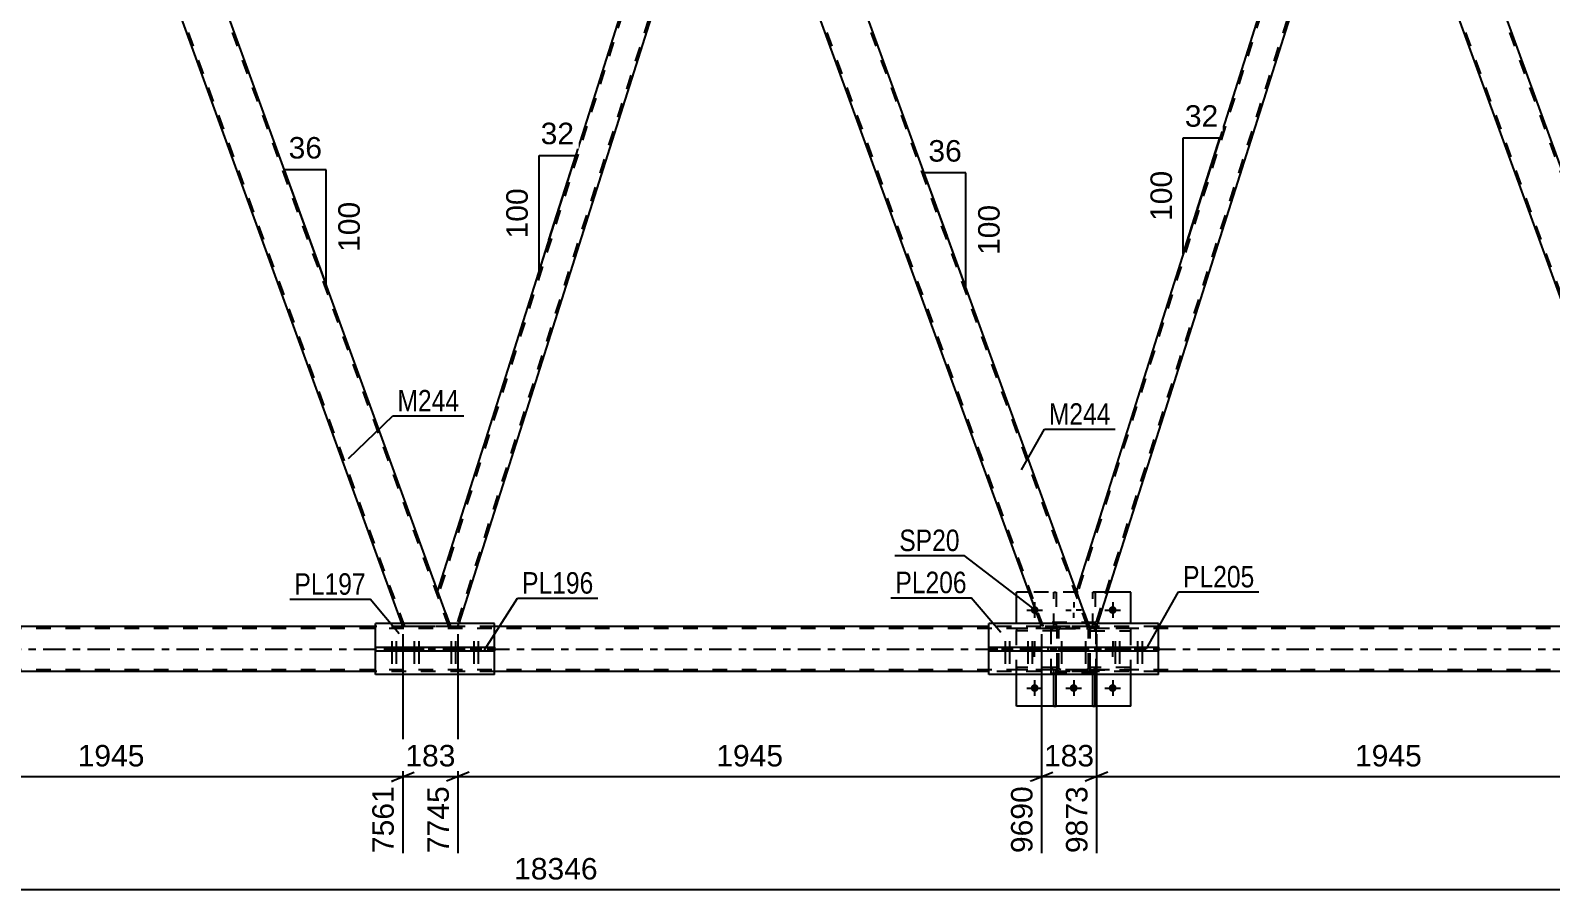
# Model space of a CAD drawing. Header units: millimetres. Extents: x -65 to 776, y -395 to 199.
# Drawn here: x 282.6 to 485.2, y -157.1 to -42.5 of the extents above; entities that cross this region are included whole.
import ezdxf

# ---------------------------------------------------------------- set-up
doc = ezdxf.new("R2010")
doc.units = ezdxf.units.MM
doc.linetypes.add('DXK_LINE_DOT2', pattern=[3.9198, 1.9599, -1.9599])
doc.linetypes.add('DXK_LINE_DOT3', pattern=[5.9187, 2.979, -0.9799, 0.9799, -0.9799])
doc.styles.add('Arial', font='ARIAL.TTF', dxfattribs={"height": 0.2})
doc.styles.add('Arial Narrow', font='ARIALN.TTF', dxfattribs={"height": 0.2})

# ---------------------------------------------------------------- blocks, each defined once
blk = doc.blocks.new('Part-318465366-6274 - 5841')
at = {"color": 2, "linetype": 'Continuous'}
for p, q in [((410.33, -124.76), (432.94, -124.76)), ((410.33, -124.76), (410.33, -125.24)), ((410.33, -125.24), (432.94, -125.24)), ((416.74, -125.24), (416.74, -124.76)), ((418.23, -125.24), (418.23, -124.76)), ((425.03, -125.24), (425.03, -124.76)), ((426.53, -124.76), (426.53, -125.24)), ((432.94, -124.76), (432.94, -125.24))]:
    blk.add_line(p, q, dxfattribs=at)
blk = doc.blocks.new('Bolt-318465366-5894 - 5841')
at = {"linetype": 'Continuous'}
for points in [[(416.96, -119.8, -1), (415.92, -119.8, -1)], [(427.36, -119.8, -1), (426.32, -119.8, -1)], [(416.96, -130.2, -1), (415.92, -130.2, -1)], [(422.16, -130.2, -1), (421.12, -130.2, -1)], [(427.36, -130.2, -1), (426.32, -130.2, -1)]]:
    blk.add_hatch(color=1, dxfattribs=at).paths.add_polyline_path(points)
at = {"color": 1, "linetype": 'Continuous'}
for p, q in [((416.44, -118.76), (416.44, -120.84)), ((421.64, -118.76), (421.64, -119.45)), ((426.84, -118.76), (426.84, -120.84)), ((415.4, -119.8), (417.48, -119.8)), ((420.6, -119.8), (421.3, -119.8)), ((421.64, -120.84), (421.64, -120.15)), ((422.68, -119.8), (421.99, -119.8)), ((425.8, -119.8), (427.88, -119.8)), ((415.4, -125), (416.1, -125)), ((416.44, -123.96), (416.44, -124.65)), ((416.44, -126.04), (416.44, -125.35)), ((417.48, -125), (416.79, -125)), ((425.8, -125), (426.5, -125)), ((426.84, -123.96), (426.84, -124.65)), ((426.84, -126.04), (426.84, -125.35)), ((427.88, -125), (427.19, -125)), ((416.44, -129.16), (416.44, -131.24)), ((421.64, -129.16), (421.64, -131.24)), ((426.84, -129.16), (426.84, -131.24)), ((415.4, -130.2), (417.48, -130.2)), ((420.6, -130.2), (422.68, -130.2)), ((425.8, -130.2), (427.88, -130.2))]:
    blk.add_line(p, q, dxfattribs=at)
blk = doc.blocks.new('Bolt-318465366-5895 - 5841')
at = {"linetype": 'Continuous'}
for points in [[(331.1, -124.76), (330.38, -124.76), (330.38, -125.24), (331.1, -125.24)], [(331.7, -124.76), (330.98, -124.76), (330.98, -125.24), (331.7, -125.24)], [(334.11, -124.76), (333.39, -124.76), (333.39, -125.24), (334.11, -125.24)], [(334.71, -124.76), (333.99, -124.76), (333.99, -125.24), (334.71, -125.24)]]:
    blk.add_hatch(color=1, dxfattribs=at).paths.add_polyline_path(points)
at = {"color": 1, "linetype": 'Continuous'}
for p, q in [((330.38, -124.76), (330.38, -125.24)), ((330.74, -123.96), (330.74, -126.96)), ((330.98, -124.76), (330.98, -125.24)), ((331.1, -124.76), (331.1, -125.24)), ((331.34, -123.96), (331.34, -126.96)), ((331.7, -124.76), (331.7, -125.24)), ((333.39, -124.76), (333.39, -125.24)), ((333.75, -123.96), (333.75, -126.96)), ((333.99, -124.76), (333.99, -125.24)), ((334.11, -124.76), (334.11, -125.24)), ((334.35, -123.96), (334.35, -126.96)), ((334.71, -124.76), (334.71, -125.24))]:
    blk.add_line(p, q, dxfattribs=at)
blk = doc.blocks.new('Part-318465366-5980 - 5841')
at = {"color": 2, "linetype": 'Continuous'}
for p, q in [((372.96, -3.4), (336.86, -117.23)), ((375.77, -7.77), (339.68, -121.6))]:
    blk.add_line(p, q, dxfattribs=at)
at = {"color": 7, "linetype": 'DXK_LINE_DOT2'}
for p, q in [((373.34, -3), (337, -117.6)), ((373.09, -3), (372.96, -3.4)), ((374.04, -3), (373.09, -3)), ((374.04, -3), (375.77, -7.77)), ((375.64, -7.4), (339.3, -122)), ((338.6, -122), (336.86, -117.23)), ((339.55, -122), (338.6, -122)), ((339.55, -122), (339.68, -121.6))]:
    blk.add_line(p, q, dxfattribs=at)
blk = doc.blocks.new('Part-318465366-6005 - 5841')
at = {"color": 7, "linetype": 'DXK_LINE_DOT2'}
for p, q in [((295.29, -3), (288.9, -3)), ((289.05, -3.4), (288.9, -3)), ((332.47, -122), (289.16, -3)), ((338.34, -122), (295.03, -3)), ((295.43, -3.4), (295.29, -3)), ((332.21, -122), (332.07, -121.6)), ((338.6, -122), (332.21, -122)), ((338.6, -122), (338.45, -121.6))]:
    blk.add_line(p, q, dxfattribs=at)
at = {"color": 2, "linetype": 'Continuous'}
for p, q in [((332.07, -121.6), (289.05, -3.4)), ((338.45, -121.6), (295.43, -3.4))]:
    blk.add_line(p, q, dxfattribs=at)
blk = doc.blocks.new('Part-318465366-6211 - 5841')
at = {"color": 7, "linetype": 'DXK_LINE_DOT2'}
for p, q in [((692.96, -122.24), (29.77, -122.24)), ((344.43, -122), (328.57, -122)), ((432.94, -122), (410.33, -122)), ((692.96, -127.76), (29.77, -127.76)), ((344.43, -128), (328.57, -128)), ((432.94, -128), (410.33, -128))]:
    blk.add_line(p, q, dxfattribs=at)
at = {"color": 2, "linetype": 'Continuous'}
for p, q in [((328.57, -122), (259.29, -122)), ((410.33, -122), (344.43, -122)), ((498.84, -122), (432.94, -122)), ((328.57, -128), (259.29, -128)), ((410.33, -128), (344.43, -128)), ((498.84, -128), (432.94, -128))]:
    blk.add_line(p, q, dxfattribs=at)
at = {"color": 7, "linetype": 'DXK_LINE_DOT3'}
blk.add_line((29.77, -125), (692.96, -125), dxfattribs=at)
blk = doc.blocks.new('Part-318465366-6035 - 5841')
at = {"color": 2, "linetype": 'Continuous'}
for p, q in [((458.1, -3.4), (422, -117.23)), ((460.91, -7.77), (424.81, -121.6))]:
    blk.add_line(p, q, dxfattribs=at)
at = {"color": 7, "linetype": 'DXK_LINE_DOT2'}
for p, q in [((458.47, -3), (422.13, -117.6)), ((458.22, -3), (458.1, -3.4)), ((459.17, -3), (458.22, -3)), ((459.17, -3), (460.91, -7.77)), ((460.77, -7.4), (424.43, -122)), ((423.73, -122), (422, -117.23)), ((424.68, -122), (423.73, -122)), ((424.68, -122), (424.81, -121.6))]:
    blk.add_line(p, q, dxfattribs=at)
blk = doc.blocks.new('Bolt-318465366-6244 - 5841')
at = {"linetype": 'Continuous'}
for points in [[(427.51, -124.76), (426.79, -124.76), (426.79, -125.24), (427.51, -125.24)], [(428.12, -124.76), (427.4, -124.76), (427.4, -125.24), (428.12, -125.24)], [(430.53, -124.76), (429.81, -124.76), (429.81, -125.24), (430.53, -125.24)], [(431.13, -124.76), (430.41, -124.76), (430.41, -125.24), (431.13, -125.24)]]:
    blk.add_hatch(color=1, dxfattribs=at).paths.add_polyline_path(points)
at = {"color": 1, "linetype": 'Continuous'}
for p, q in [((426.79, -124.76), (426.79, -125.24)), ((427.15, -123.96), (427.15, -126.96)), ((427.4, -124.76), (427.4, -125.24)), ((427.51, -124.76), (427.51, -125.24)), ((427.76, -123.96), (427.76, -126.96)), ((428.12, -124.76), (428.12, -125.24)), ((429.81, -124.76), (429.81, -125.24)), ((430.17, -123.96), (430.17, -126.96)), ((430.41, -124.76), (430.41, -125.24)), ((430.53, -124.76), (430.53, -125.24)), ((430.77, -123.96), (430.77, -126.96)), ((431.13, -124.76), (431.13, -125.24))]:
    blk.add_line(p, q, dxfattribs=at)
blk = doc.blocks.new('Bolt-318465366-6245 - 5841')
at = {"linetype": 'Continuous'}
for points in [[(420.39, -124.76), (419.67, -124.76), (419.67, -125.24), (420.39, -125.24)], [(420.39, -124.76), (419.67, -124.76), (419.67, -125.24), (420.39, -125.24)], [(423.59, -124.76), (422.87, -124.76), (422.87, -125.24), (423.59, -125.24)], [(423.59, -124.76), (422.87, -124.76), (422.87, -125.24), (423.59, -125.24)]]:
    blk.add_hatch(color=1, dxfattribs=at).paths.add_polyline_path(points)
at = {"color": 1, "linetype": 'Continuous'}
for p, q in [((419.67, -124.76), (419.67, -125.24)), ((419.67, -124.76), (419.67, -125.24)), ((420.03, -123.96), (420.03, -126.96)), ((420.03, -123.96), (420.03, -126.96)), ((420.39, -124.76), (420.39, -125.24)), ((420.39, -124.76), (420.39, -125.24)), ((422.87, -124.76), (422.87, -125.24)), ((422.87, -124.76), (422.87, -125.24)), ((423.23, -123.96), (423.23, -126.96)), ((423.23, -123.96), (423.23, -126.96)), ((423.59, -124.76), (423.59, -125.24)), ((423.59, -124.76), (423.59, -125.24))]:
    blk.add_line(p, q, dxfattribs=at)
blk = doc.blocks.new('Bolt-318465366-6246 - 5841')
at = {"linetype": 'Continuous'}
for points in [[(412.85, -124.76), (412.13, -124.76), (412.13, -125.24), (412.85, -125.24)], [(413.46, -124.76), (412.74, -124.76), (412.74, -125.24), (413.46, -125.24)], [(415.87, -124.76), (415.15, -124.76), (415.15, -125.24), (415.87, -125.24)], [(416.47, -124.76), (415.75, -124.76), (415.75, -125.24), (416.47, -125.24)]]:
    blk.add_hatch(color=1, dxfattribs=at).paths.add_polyline_path(points)
at = {"color": 1, "linetype": 'Continuous'}
for p, q in [((412.13, -124.76), (412.13, -125.24)), ((412.49, -123.96), (412.49, -126.96)), ((412.74, -124.76), (412.74, -125.24)), ((412.85, -124.76), (412.85, -125.24)), ((413.1, -123.96), (413.1, -126.96)), ((413.46, -124.76), (413.46, -125.24)), ((415.15, -124.76), (415.15, -125.24)), ((415.51, -123.96), (415.51, -126.96)), ((415.75, -124.76), (415.75, -125.24)), ((415.87, -124.76), (415.87, -125.24)), ((416.11, -123.96), (416.11, -126.96)), ((416.47, -124.76), (416.47, -125.24))]:
    blk.add_line(p, q, dxfattribs=at)
blk = doc.blocks.new('Bolt-318465366-6284 - 5841')
at = {"linetype": 'Continuous'}
for points in [[(339, -124.76), (338.28, -124.76), (338.28, -125.24), (339, -125.24)], [(339.61, -124.76), (338.89, -124.76), (338.89, -125.24), (339.61, -125.24)], [(342.02, -124.76), (341.3, -124.76), (341.3, -125.24), (342.02, -125.24)], [(342.62, -124.76), (341.9, -124.76), (341.9, -125.24), (342.62, -125.24)]]:
    blk.add_hatch(color=1, dxfattribs=at).paths.add_polyline_path(points)
at = {"color": 1, "linetype": 'Continuous'}
for p, q in [((338.28, -124.76), (338.28, -125.24)), ((338.64, -123.96), (338.64, -126.96)), ((338.89, -124.76), (338.89, -125.24)), ((339, -124.76), (339, -125.24)), ((339.25, -123.96), (339.25, -126.96)), ((339.61, -124.76), (339.61, -125.24)), ((341.3, -124.76), (341.3, -125.24)), ((341.66, -123.96), (341.66, -126.96)), ((341.9, -124.76), (341.9, -125.24)), ((342.02, -124.76), (342.02, -125.24)), ((342.26, -123.96), (342.26, -126.96)), ((342.62, -124.76), (342.62, -125.24))]:
    blk.add_line(p, q, dxfattribs=at)
blk = doc.blocks.new('Part-318465366-6289 - 5841')
at = {"color": 2, "linetype": 'Continuous'}
for p, q in [((328.57, -124.76), (344.43, -124.76)), ((328.57, -124.76), (328.57, -125.24)), ((328.57, -125.24), (344.43, -125.24)), ((334.98, -125.24), (334.98, -124.76)), ((338.02, -124.76), (338.02, -125.24)), ((344.43, -124.76), (344.43, -125.24))]:
    blk.add_line(p, q, dxfattribs=at)
blk = doc.blocks.new('Part-318465366-6432 - 5841')
at = {"color": 7, "linetype": 'DXK_LINE_DOT2'}
for p, q in [((419, -122.24), (419, -117.4)), ((419, -117.4), (419.32, -117.4)), ((419.32, -117.4), (419.32, -122.24)), ((419, -121.64), (419.32, -121.64)), ((419.32, -122.24), (419, -122.24))]:
    blk.add_line(p, q, dxfattribs=at)
blk = doc.blocks.new('Part-318465366-6476 - 5841')
at = {"color": 7, "linetype": 'DXK_LINE_DOT2'}
for p, q in [((424.64, -121.47), (418.64, -121.47)), ((418.64, -128.27), (418.64, -121.47)), ((424.64, -128.27), (424.64, -121.47)), ((424.64, -128.27), (418.64, -128.27))]:
    blk.add_line(p, q, dxfattribs=at)
blk = doc.blocks.new('Part-318465366-6500 - 5841')
at = {"color": 2, "linetype": 'Continuous'}
for p, q in [((287.83, -3.4), (251.73, -117.23)), ((290.64, -7.77), (254.54, -121.6))]:
    blk.add_line(p, q, dxfattribs=at)
at = {"color": 7, "linetype": 'DXK_LINE_DOT2'}
for p, q in [((288.21, -3), (251.86, -117.6)), ((287.95, -3), (287.83, -3.4)), ((288.9, -3), (287.95, -3)), ((288.9, -3), (290.64, -7.77)), ((290.5, -7.4), (254.16, -122)), ((253.47, -122), (251.73, -117.23)), ((254.41, -122), (253.47, -122)), ((254.41, -122), (254.54, -121.6))]:
    blk.add_line(p, q, dxfattribs=at)
blk = doc.blocks.new('Part-318465366-6429 - 5841')
at = {"color": 2, "linetype": 'Continuous'}
for p, q in [((344.43, -121.6), (328.57, -121.6)), ((328.57, -124.76), (328.57, -121.6)), ((344.43, -124.76), (344.43, -121.6)), ((328.57, -128.4), (328.57, -125.24)), ((344.43, -128.4), (344.43, -125.24)), ((344.43, -128.4), (328.57, -128.4))]:
    blk.add_line(p, q, dxfattribs=at)
at = {"color": 7, "linetype": 'DXK_LINE_DOT2'}
for p, q in [((328.57, -125.24), (328.57, -124.76)), ((344.43, -125.24), (344.43, -124.76))]:
    blk.add_line(p, q, dxfattribs=at)
blk = doc.blocks.new('Part-318465366-6430 - 5841')
at = {"color": 7, "linetype": 'DXK_LINE_DOT2'}
for p, q in [((419.32, -127.76), (419, -127.76)), ((419, -128.4), (419, -127.76)), ((419, -128.36), (419.32, -128.36)), ((419.32, -128.4), (419.32, -127.76))]:
    blk.add_line(p, q, dxfattribs=at)
at = {"color": 2, "linetype": 'Continuous'}
for p, q in [((419, -132.6), (419, -128.4)), ((419.32, -132.6), (419.32, -128.4)), ((419, -132.6), (419.32, -132.6))]:
    blk.add_line(p, q, dxfattribs=at)
blk = doc.blocks.new('Part-318465366-6457 - 5841')
at = {"color": 2, "linetype": 'Continuous'}
for p, q in [((414.04, -121.6), (414.04, -117.4)), ((415.67, -117.4), (414.04, -117.4)), ((429.24, -117.4), (426.14, -117.4)), ((429.24, -121.6), (429.24, -117.4)), ((414.04, -132.6), (414.04, -128.4)), ((429.24, -132.6), (429.24, -128.4)), ((429.24, -132.6), (414.04, -132.6))]:
    blk.add_line(p, q, dxfattribs=at)
at = {"color": 7, "linetype": 'DXK_LINE_DOT2'}
for p, q in [((426.14, -117.4), (415.67, -117.4)), ((414.04, -128.4), (414.04, -121.6)), ((429.24, -128.4), (429.24, -121.6))]:
    blk.add_line(p, q, dxfattribs=at)
blk = doc.blocks.new('Part-318465366-6462 - 5841')
at = {"color": 2, "linetype": 'Continuous'}
for p, q in [((432.94, -121.6), (410.33, -121.6)), ((410.33, -124.76), (410.33, -121.6)), ((432.94, -124.76), (432.94, -121.6)), ((410.33, -128.4), (410.33, -125.24)), ((432.94, -128.4), (432.94, -125.24)), ((432.94, -128.4), (410.33, -128.4))]:
    blk.add_line(p, q, dxfattribs=at)
at = {"color": 7, "linetype": 'DXK_LINE_DOT2'}
for p, q in [((410.33, -125.24), (410.33, -124.76)), ((432.94, -125.24), (432.94, -124.76))]:
    blk.add_line(p, q, dxfattribs=at)
blk = doc.blocks.new('Part-318465366-6477 - 5841')
at = {"color": 7, "linetype": 'DXK_LINE_DOT2'}
for p, q in [((419.44, -122.48), (419.48, -122.3)), ((419.48, -122.3), (419.44, -122.48)), ((419.44, -127.52), (419.44, -122.48)), ((419.68, -122.48), (419.7, -122.39)), ((419.68, -127.52), (419.68, -122.48)), ((419.7, -122.39), (419.76, -122.31)), ((419.74, -122.04), (419.92, -122)), ((419.92, -122), (419.74, -122.04)), ((419.76, -122.31), (419.83, -122.26)), ((419.83, -122.26), (419.92, -122.24)), ((423.36, -122), (419.92, -122)), ((419.92, -122.24), (423.36, -122.24)), ((423.36, -122), (423.55, -122.04)), ((423.55, -122.04), (423.36, -122)), ((423.36, -122.24), (423.46, -122.26)), ((423.46, -122.26), (423.53, -122.31)), ((423.53, -122.31), (423.59, -122.39)), ((423.59, -122.39), (423.6, -122.48)), ((423.6, -127.52), (423.6, -122.48)), ((423.81, -122.3), (423.84, -122.48)), ((423.84, -122.48), (423.81, -122.3)), ((423.84, -127.52), (423.84, -122.48)), ((419.48, -127.7), (419.44, -127.52)), ((419.44, -127.52), (419.48, -127.7)), ((419.7, -127.61), (419.68, -127.52)), ((419.76, -127.69), (419.7, -127.61)), ((423.59, -127.61), (423.53, -127.69)), ((423.6, -127.52), (423.59, -127.61)), ((423.84, -127.52), (423.81, -127.7)), ((423.81, -127.7), (423.84, -127.52)), ((419.92, -128), (419.74, -127.96)), ((419.74, -127.96), (419.92, -128)), ((419.83, -127.74), (419.76, -127.69)), ((419.92, -127.76), (419.83, -127.74)), ((423.36, -127.76), (419.92, -127.76)), ((423.36, -128), (419.92, -128)), ((423.46, -127.74), (423.36, -127.76)), ((423.55, -127.96), (423.36, -128)), ((423.36, -128), (423.55, -127.96)), ((423.53, -127.69), (423.46, -127.74))]:
    blk.add_line(p, q, dxfattribs=at)
at = {"color": 7, "linetype": 'DXK_LINE_DOT3'}
blk.add_line((421.64, -125), (421.64, -125), dxfattribs=at)
at = {"color": 7, "linetype": 'DXK_LINE_DOT2'}
for centre, start, end in [((419.92, -122.48), 112.5001, 157.5001), ((419.92, -122.48), 112.5001, 157.5001), ((423.36, -122.48), 22.5001, 67.5001), ((423.36, -122.48), 22.5001, 67.5001), ((419.92, -127.52), 202.5001, 247.5001), ((419.92, -127.52), 202.5001, 247.5001), ((423.36, -127.52), 292.5001, 337.5001), ((423.36, -127.52), 292.5001, 337.5001)]:
    blk.add_arc(centre, 0.48, start, end, dxfattribs=at)
blk = doc.blocks.new('Part-318465366-6479 - 5841')
at = {"color": 7, "linetype": 'DXK_LINE_DOT2'}
for p, q in [((424.52, -127.76), (424.2, -127.76)), ((424.2, -128.4), (424.2, -127.76)), ((424.2, -128.36), (424.52, -128.36)), ((424.52, -128.4), (424.52, -127.76))]:
    blk.add_line(p, q, dxfattribs=at)
at = {"color": 2, "linetype": 'Continuous'}
for p, q in [((424.2, -132.6), (424.2, -128.4)), ((424.52, -132.6), (424.52, -128.4)), ((424.2, -132.6), (424.52, -132.6))]:
    blk.add_line(p, q, dxfattribs=at)
blk = doc.blocks.new('Part-318465366-6481 - 5841')
at = {"color": 7, "linetype": 'DXK_LINE_DOT2'}
for p, q in [((424.2, -122.24), (424.2, -117.4)), ((424.2, -117.4), (424.52, -117.4)), ((424.52, -117.4), (424.52, -122.24)), ((424.2, -121.64), (424.52, -121.64)), ((424.52, -122.24), (424.2, -122.24))]:
    blk.add_line(p, q, dxfattribs=at)
blk = doc.blocks.new('Part-318465366-6482 - 5841')
at = {"color": 7, "linetype": 'DXK_LINE_DOT2'}
for p, q in [((419.44, -127.44), (414.04, -127.44)), ((414.04, -127.44), (414.04, -127.76)), ((418.84, -127.76), (418.84, -127.44)), ((419.44, -127.76), (419.44, -127.44)), ((419.44, -127.76), (414.04, -127.76))]:
    blk.add_line(p, q, dxfattribs=at)
blk = doc.blocks.new('Part-318465366-6483 - 5841')
at = {"color": 7, "linetype": 'DXK_LINE_DOT2'}
for p, q in [((419.44, -122.24), (414.04, -122.24)), ((414.04, -122.24), (414.04, -122.56)), ((419.44, -122.56), (414.04, -122.56)), ((418.84, -122.56), (418.84, -122.24)), ((419.44, -122.56), (419.44, -122.24))]:
    blk.add_line(p, q, dxfattribs=at)
blk = doc.blocks.new('Part-318465366-6484 - 5841')
at = {"color": 7, "linetype": 'DXK_LINE_DOT2'}
for p, q in [((429.24, -127.44), (423.85, -127.44)), ((423.85, -127.44), (423.85, -127.76)), ((424.45, -127.76), (424.45, -127.44)), ((429.24, -127.76), (429.24, -127.44)), ((423.85, -127.76), (429.24, -127.76))]:
    blk.add_line(p, q, dxfattribs=at)
blk = doc.blocks.new('Part-318465366-6485 - 5841')
at = {"color": 7, "linetype": 'DXK_LINE_DOT2'}
for p, q in [((429.24, -122.24), (423.85, -122.24)), ((423.85, -122.24), (423.85, -122.56)), ((423.85, -122.56), (429.24, -122.56)), ((424.45, -122.56), (424.45, -122.24)), ((429.24, -122.56), (429.24, -122.24))]:
    blk.add_line(p, q, dxfattribs=at)
blk = doc.blocks.new('Part-318465366-6505 - 5841')
at = {"color": 7, "linetype": 'DXK_LINE_DOT2'}
for p, q in [((380.42, -3), (374.04, -3)), ((374.18, -3.4), (374.04, -3)), ((417.6, -122), (374.29, -3)), ((423.48, -122), (380.17, -3)), ((380.57, -3.4), (380.42, -3)), ((417.35, -122), (417.2, -121.6)), ((423.73, -122), (417.35, -122)), ((423.73, -122), (423.59, -121.6))]:
    blk.add_line(p, q, dxfattribs=at)
at = {"color": 2, "linetype": 'Continuous'}
for p, q in [((417.2, -121.6), (374.18, -3.4)), ((423.59, -121.6), (380.57, -3.4))]:
    blk.add_line(p, q, dxfattribs=at)
blk = doc.blocks.new('Part-318465366-6510 - 5841')
at = {"color": 7, "linetype": 'DXK_LINE_DOT2'}
for p, q in [((465.56, -3), (459.17, -3)), ((459.32, -3.4), (459.17, -3)), ((502.74, -122), (459.43, -3)), ((508.61, -122), (465.3, -3)), ((465.7, -3.4), (465.56, -3)), ((502.48, -122), (502.34, -121.6)), ((508.87, -122), (502.48, -122)), ((508.87, -122), (508.72, -121.6))]:
    blk.add_line(p, q, dxfattribs=at)
at = {"color": 2, "linetype": 'Continuous'}
for p, q in [((502.34, -121.6), (459.32, -3.4)), ((508.72, -121.6), (465.7, -3.4))]:
    blk.add_line(p, q, dxfattribs=at)
blk = doc.blocks.new('AngleDimension-318465366-6956 - 5841')
at = {"color": 7, "linetype": 'Continuous'}
for p, q in [((350.37, -59.21), (355.26, -59.21)), ((350.37, -74.65), (355.26, -59.21)), ((350.37, -74.65), (350.37, -59.21)), ((351.7, -70.44), (355.26, -59.21))]:
    blk.add_line(p, q, dxfattribs=at)
at = {"color": 0}
for points in [[(355.64, -58.31), (355.64, -54.11), (349.99, -54.11), (349.99, -58.31)], [(349.47, -63), (345.27, -63), (345.27, -70.87), (349.47, -70.87)]]:
    blk.add_wipeout(points, dxfattribs=at)
at = {"color": 3, "style": 'Arial'}
blk.add_text('32', height=2.865, dxfattribs=at).set_placement((350.59, -57.71))
blk.add_text('100', height=2.865, rotation=90.0002, dxfattribs=at).set_placement((348.87, -70.27))
blk = doc.blocks.new('StraightDimension-318465366-7067 - 5841')
at = {"color": 7, "linetype": 'Continuous'}
blk.add_line((-0.64, -157.06), (705.86, -157.06), dxfattribs=at)
at = {"color": 0}
blk.add_wipeout([(358.77, -156.31), (358.77, -152.11), (346.45, -152.11), (346.45, -156.31)], dxfattribs=at)
at = {"color": 3, "style": 'Arial'}
blk.add_text('18346', height=2.865, dxfattribs=at).set_placement((347.05, -155.71))
blk = doc.blocks.new('StraightDimension-318465366-6681 - 5841')
at = {"color": 7, "linetype": 'Continuous'}
for p, q in [((417.35, -123), (417.35, -152.19)), ((424.68, -123), (424.68, -152.19)), ((415.85, -142.59), (418.85, -141.39)), ((426.18, -141.39), (423.18, -142.59)), ((417.35, -141.99), (424.68, -141.99))]:
    blk.add_line(p, q, dxfattribs=at)
at = {"color": 0}
blk.add_wipeout([(424.95, -141.24), (424.95, -137.04), (417.08, -137.04), (417.08, -141.24)], dxfattribs=at)
at = {"color": 0, "linetype": 'Continuous'}
blk.add_wipeout([(424.08, -142.69), (419.88, -142.69), (419.88, -152.79), (424.08, -152.79)], dxfattribs=at)
at = {"color": 3, "style": 'Arial'}
blk.add_text('183', height=2.865, dxfattribs=at).set_placement((417.68, -140.64))
at = {"color": 3, "linetype": 'Continuous', "style": 'Arial'}
blk.add_text('9873', height=2.865, rotation=90.0002, dxfattribs=at).set_placement((423.48, -152.19))
blk = doc.blocks.new('StraightDimension-318465366-6753 - 5841')
at = {"color": 7, "linetype": 'Continuous'}
for p, q in [((254.41, -123), (254.41, -152.19)), ((332.21, -123), (332.21, -152.19)), ((255.91, -141.39), (252.91, -142.59)), ((330.71, -142.59), (333.71, -141.39)), ((254.41, -141.99), (332.21, -141.99))]:
    blk.add_line(p, q, dxfattribs=at)
at = {"color": 0}
blk.add_wipeout([(298.36, -141.24), (298.36, -137.04), (288.27, -137.04), (288.27, -141.24)], dxfattribs=at)
at = {"color": 0, "linetype": 'Continuous'}
blk.add_wipeout([(331.61, -142.69), (327.41, -142.69), (327.41, -152.79), (331.61, -152.79)], dxfattribs=at)
at = {"color": 3, "style": 'Arial'}
blk.add_text('1945', height=2.865, dxfattribs=at).set_placement((288.87, -140.64))
at = {"color": 3, "linetype": 'Continuous', "style": 'Arial'}
blk.add_text('7561', height=2.865, rotation=90.0002, dxfattribs=at).set_placement((331.01, -152.19))
blk = doc.blocks.new('StraightDimension-318465366-6657 - 5841')
at = {"color": 7, "linetype": 'Continuous'}
for p, q in [((424.68, -123), (424.68, -152.19)), ((502.48, -123), (502.48, -154.41)), ((426.18, -141.39), (423.18, -142.59)), ((500.98, -142.59), (503.98, -141.39)), ((424.68, -141.99), (502.48, -141.99))]:
    blk.add_line(p, q, dxfattribs=at)
at = {"color": 0}
blk.add_wipeout([(468.63, -141.24), (468.63, -137.04), (458.54, -137.04), (458.54, -141.24)], dxfattribs=at)
at = {"color": 0, "linetype": 'Continuous'}
blk.add_wipeout([(501.88, -142.69), (497.68, -142.69), (497.68, -155.01), (501.88, -155.01)], dxfattribs=at)
at = {"color": 3, "style": 'Arial'}
blk.add_text('1945', height=2.865, dxfattribs=at).set_placement((459.14, -140.64))
at = {"color": 3, "linetype": 'Continuous', "style": 'Arial'}
blk.add_text('11818', height=2.865, rotation=90.0002, dxfattribs=at).set_placement((501.28, -154.41))
blk = doc.blocks.new('StraightDimension-318465366-6705 - 5841')
at = {"color": 7, "linetype": 'Continuous'}
for p, q in [((339.55, -123), (339.55, -152.19)), ((417.35, -123), (417.35, -152.19)), ((341.05, -141.39), (338.05, -142.59)), ((415.85, -142.59), (418.85, -141.39)), ((339.55, -141.99), (417.35, -141.99))]:
    blk.add_line(p, q, dxfattribs=at)
at = {"color": 0}
blk.add_wipeout([(383.5, -141.24), (383.5, -137.04), (373.4, -137.04), (373.4, -141.24)], dxfattribs=at)
at = {"color": 0, "linetype": 'Continuous'}
blk.add_wipeout([(416.75, -142.69), (412.55, -142.69), (412.55, -152.79), (416.75, -152.79)], dxfattribs=at)
at = {"color": 3, "style": 'Arial'}
blk.add_text('1945', height=2.865, dxfattribs=at).set_placement((374, -140.64))
at = {"color": 3, "linetype": 'Continuous', "style": 'Arial'}
blk.add_text('9690', height=2.865, rotation=90.0002, dxfattribs=at).set_placement((416.15, -152.19))
blk = doc.blocks.new('StraightDimension-318465366-6729 - 5841')
at = {"color": 7, "linetype": 'Continuous'}
for p, q in [((332.21, -123), (332.21, -152.19)), ((339.55, -123), (339.55, -152.19)), ((330.71, -142.59), (333.71, -141.39)), ((341.05, -141.39), (338.05, -142.59)), ((332.21, -141.99), (339.55, -141.99))]:
    blk.add_line(p, q, dxfattribs=at)
at = {"color": 0}
blk.add_wipeout([(339.82, -141.24), (339.82, -137.04), (331.95, -137.04), (331.95, -141.24)], dxfattribs=at)
at = {"color": 0, "linetype": 'Continuous'}
blk.add_wipeout([(338.95, -142.69), (334.75, -142.69), (334.75, -152.79), (338.95, -152.79)], dxfattribs=at)
at = {"color": 3, "style": 'Arial'}
blk.add_text('183', height=2.865, dxfattribs=at).set_placement((332.55, -140.64))
at = {"color": 3, "linetype": 'Continuous', "style": 'Arial'}
blk.add_text('7745', height=2.865, rotation=90.0002, dxfattribs=at).set_placement((338.35, -152.19))
blk = doc.blocks.new('AngleDimension-318465366-6942 - 5841')
at = {"color": 7, "linetype": 'Continuous'}
for p, q in [((318.9, -67.86), (316.44, -61.12)), ((321.98, -61.12), (316.44, -61.12)), ((321.98, -76.35), (316.44, -61.12)), ((321.98, -76.35), (321.98, -61.12))]:
    blk.add_line(p, q, dxfattribs=at)
at = {"color": 0}
for points in [[(322.04, -60.22), (322.04, -56.02), (316.39, -56.02), (316.39, -60.22)], [(327.08, -64.8), (322.88, -64.8), (322.88, -72.67), (327.08, -72.67)]]:
    blk.add_wipeout(points, dxfattribs=at)
at = {"color": 3, "style": 'Arial'}
blk.add_text('36', height=2.865, dxfattribs=at).set_placement((316.99, -59.62))
blk.add_text('100', height=2.865, rotation=90.0002, dxfattribs=at).set_placement((326.48, -72.07))
blk = doc.blocks.new('AngleDimension-318465366-7053 - 5841')
at = {"color": 7, "linetype": 'Continuous'}
for p, q in [((436.24, -56.88), (441.14, -56.88)), ((436.24, -72.33), (441.14, -56.88)), ((436.24, -72.33), (436.24, -56.88)), ((437.18, -69.35), (441.14, -56.88))]:
    blk.add_line(p, q, dxfattribs=at)
at = {"color": 0}
for points in [[(441.51, -55.98), (441.51, -51.78), (435.86, -51.78), (435.86, -55.98)], [(435.34, -60.67), (431.14, -60.67), (431.14, -68.54), (435.34, -68.54)]]:
    blk.add_wipeout(points, dxfattribs=at)
at = {"color": 3, "style": 'Arial'}
blk.add_text('32', height=2.865, dxfattribs=at).set_placement((436.46, -55.38))
blk.add_text('100', height=2.865, rotation=90.0002, dxfattribs=at).set_placement((434.74, -67.94))
blk = doc.blocks.new('AngleDimension-318465366-7079 - 5841')
at = {"color": 7, "linetype": 'Continuous'}
for p, q in [((404.8, -69.99), (401.72, -61.53)), ((407.27, -61.53), (401.72, -61.53)), ((407.27, -76.75), (401.72, -61.53)), ((407.27, -76.75), (407.27, -61.53))]:
    blk.add_line(p, q, dxfattribs=at)
at = {"color": 0}
for points in [[(407.32, -60.63), (407.32, -56.43), (401.67, -56.43), (401.67, -60.63)], [(412.37, -65.21), (408.17, -65.21), (408.17, -73.08), (412.37, -73.08)]]:
    blk.add_wipeout(points, dxfattribs=at)
at = {"color": 3, "style": 'Arial'}
blk.add_text('36', height=2.865, dxfattribs=at).set_placement((402.27, -60.03))
blk.add_text('100', height=2.865, rotation=90.0002, dxfattribs=at).set_placement((411.77, -72.48))
blk = doc.blocks.new('Mark-318465366-6001 - 5841')
at = {"color": 0}
blk.add_wipeout([(339.73, -93.33), (339.73, -90.33), (331.5, -90.33), (331.5, -93.33)], dxfattribs=at)
blk.add_wipeout([(339.73, -93.33), (339.73, -90.33), (331.5, -90.33), (331.5, -93.33)], dxfattribs=at)
at = {"color": 30, "linetype": 'Continuous'}
for p, q in [((324.97, -99.58), (330.9, -93.93)), ((330.9, -93.93), (340.33, -93.93))]:
    blk.add_line(p, q, dxfattribs=at)
at = {"color": 3, "style": 'Arial Narrow'}
blk.add_text('M244', height=2.863, dxfattribs=at).set_placement((331.5, -93.33))
blk = doc.blocks.new('Mark-318465366-6270 - 5841')
at = {"color": 0}
blk.add_wipeout([(445.74, -116.78), (445.74, -113.78), (436.23, -113.78), (436.23, -116.78)], dxfattribs=at)
blk.add_wipeout([(445.74, -116.78), (445.74, -113.78), (436.23, -113.78), (436.23, -116.78)], dxfattribs=at)
at = {"color": 30, "linetype": 'Continuous'}
for p, q in [((431.3, -125.03), (435.63, -117.38)), ((435.63, -117.38), (446.34, -117.38))]:
    blk.add_line(p, q, dxfattribs=at)
at = {"color": 3, "style": 'Arial Narrow'}
blk.add_text('PL205', height=2.863, dxfattribs=at).set_placement((436.23, -116.78))
blk = doc.blocks.new('Mark-318465366-6285 - 5841')
at = {"color": 0}
blk.add_wipeout([(357.62, -117.61), (357.62, -114.61), (348.12, -114.61), (348.12, -117.61)], dxfattribs=at)
blk.add_wipeout([(357.62, -117.61), (357.62, -114.61), (348.12, -114.61), (348.12, -117.61)], dxfattribs=at)
at = {"color": 30, "linetype": 'Continuous'}
for p, q in [((343.1, -125.08), (347.52, -118.21)), ((347.52, -118.21), (358.22, -118.21))]:
    blk.add_line(p, q, dxfattribs=at)
at = {"color": 3, "style": 'Arial Narrow'}
blk.add_text('PL196', height=2.863, dxfattribs=at).set_placement((348.12, -117.61))
blk = doc.blocks.new('Mark-318465366-6425 - 5841')
at = {"color": 0}
blk.add_wipeout([(327.28, -117.76), (327.28, -114.76), (317.77, -114.76), (317.77, -117.76)], dxfattribs=at)
blk.add_wipeout([(327.28, -117.76), (327.28, -114.76), (317.77, -114.76), (317.77, -117.76)], dxfattribs=at)
at = {"color": 30, "linetype": 'Continuous'}
for p in [(317.17, -118.36), (331.75, -122.97)]:
    blk.add_line(p, (327.88, -118.36), dxfattribs=at)
at = {"color": 3, "style": 'Arial Narrow'}
blk.add_text('PL197', height=2.863, dxfattribs=at).set_placement((317.77, -117.76))
blk = doc.blocks.new('Mark-318465366-6453 - 5841')
at = {"color": 0}
blk.add_wipeout([(406.43, -111.94), (406.43, -108.94), (398.4, -108.94), (398.4, -111.94)], dxfattribs=at)
blk.add_wipeout([(406.43, -111.94), (406.43, -108.94), (398.4, -108.94), (398.4, -111.94)], dxfattribs=at)
at = {"color": 30, "linetype": 'Continuous'}
for p in [(397.8, -112.54), (416.16, -119.51)]:
    blk.add_line(p, (407.03, -112.54), dxfattribs=at)
at = {"color": 3, "style": 'Arial Narrow'}
blk.add_text('SP20', height=2.863, dxfattribs=at).set_placement((398.4, -111.94))
blk = doc.blocks.new('Mark-318465366-6458 - 5841')
at = {"color": 0}
blk.add_wipeout([(407.39, -117.55), (407.39, -114.55), (397.88, -114.55), (397.88, -117.55)], dxfattribs=at)
blk.add_wipeout([(407.39, -117.55), (407.39, -114.55), (397.88, -114.55), (397.88, -117.55)], dxfattribs=at)
at = {"color": 30, "linetype": 'Continuous'}
for p in [(397.28, -118.15), (411.94, -122.8)]:
    blk.add_line(p, (407.99, -118.15), dxfattribs=at)
at = {"color": 3, "style": 'Arial Narrow'}
blk.add_text('PL206', height=2.863, dxfattribs=at).set_placement((397.88, -117.55))
blk = doc.blocks.new('Mark-318465366-6501 - 5841')
at = {"color": 0}
blk.add_wipeout([(426.55, -95.1), (426.55, -92.1), (418.33, -92.1), (418.33, -95.1)], dxfattribs=at)
blk.add_wipeout([(426.55, -95.1), (426.55, -92.1), (418.33, -92.1), (418.33, -95.1)], dxfattribs=at)
at = {"color": 30, "linetype": 'Continuous'}
for p, q in [((414.7, -101.11), (417.73, -95.7)), ((417.73, -95.7), (427.15, -95.7))]:
    blk.add_line(p, q, dxfattribs=at)
at = {"color": 3, "style": 'Arial Narrow'}
blk.add_text('M244', height=2.863, dxfattribs=at).set_placement((418.33, -95.1))

msp = doc.modelspace()

# ---------------------------------------------------------------- block references
for name in ['Part-318465366-6500 - 5841', 'Part-318465366-6005 - 5841', 'Part-318465366-5980 - 5841', 'Part-318465366-6505 - 5841', 'Part-318465366-6035 - 5841', 'Part-318465366-6510 - 5841', 'Part-318465366-6457 - 5841', 'Part-318465366-6432 - 5841', 'Part-318465366-6481 - 5841', 'Bolt-318465366-5894 - 5841', 'Part-318465366-6476 - 5841', 'Part-318465366-6211 - 5841', 'Part-318465366-6429 - 5841', 'Part-318465366-6462 - 5841', 'Part-318465366-6483 - 5841', 'Part-318465366-6477 - 5841', 'Part-318465366-6485 - 5841', 'Part-318465366-6289 - 5841', 'Bolt-318465366-5895 - 5841', 'Bolt-318465366-6284 - 5841', 'Part-318465366-6274 - 5841', 'Bolt-318465366-6246 - 5841', 'Bolt-318465366-6245 - 5841', 'Bolt-318465366-6244 - 5841', 'Part-318465366-6482 - 5841', 'Part-318465366-6484 - 5841', 'Part-318465366-6430 - 5841', 'Part-318465366-6479 - 5841']:
    msp.add_blockref(name, (0, 0))

# ---------------------------------------------------------------- next in the draw order: block references
msp.add_blockref('AngleDimension-318465366-6956 - 5841', (0, 0))

# ---------------------------------------------------------------- next in the draw order: block references
msp.add_blockref('StraightDimension-318465366-7067 - 5841', (0, 0))

# ---------------------------------------------------------------- next in the draw order: block references
for name in ['AngleDimension-318465366-7053 - 5841', 'AngleDimension-318465366-6942 - 5841', 'AngleDimension-318465366-7079 - 5841', 'Mark-318465366-6001 - 5841', 'Mark-318465366-6501 - 5841', 'Mark-318465366-6453 - 5841', 'StraightDimension-318465366-6753 - 5841', 'StraightDimension-318465366-6681 - 5841']:
    msp.add_blockref(name, (0, 0))

# ---------------------------------------------------------------- next in the draw order: block references
for name in ['StraightDimension-318465366-6705 - 5841', 'StraightDimension-318465366-6657 - 5841']:
    msp.add_blockref(name, (0, 0))

# ---------------------------------------------------------------- next in the draw order: block references
for name in ['Mark-318465366-6285 - 5841', 'Mark-318465366-6458 - 5841', 'Mark-318465366-6270 - 5841', 'StraightDimension-318465366-6729 - 5841']:
    msp.add_blockref(name, (0, 0))

# ---------------------------------------------------------------- next in the draw order: block references
msp.add_blockref('Mark-318465366-6425 - 5841', (0, 0))

doc.saveas('drawing.dxf')
